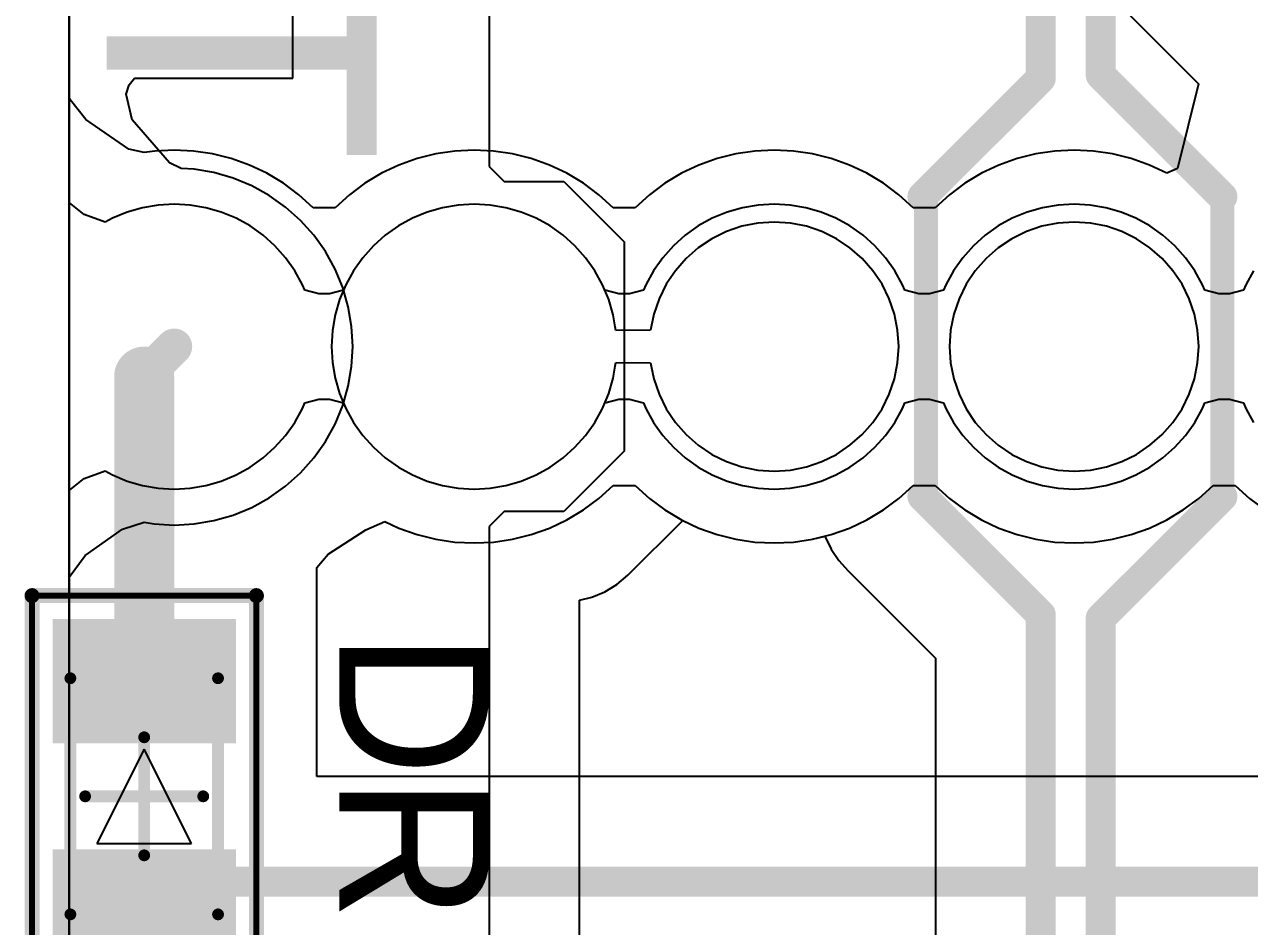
# Model space of a CAD drawing. Header units: millimetres. Extents: x 5.97 to 14.78, y 3.86 to 11.35.
# Drawn here: x 7.8751 to 8.2835, y 7.1866 to 7.4874 of the extents above; entities that cross this region are included whole.
import ezdxf

# ---------------------------------------------------------------- set-up
doc = ezdxf.new("R2010")
doc.units = ezdxf.units.MM
doc.header["$MEASUREMENT"] = 0
for name, color, linetype in [('BottomLayer', 5, 'Continuous'), ('Mechanical13', 56, 'Continuous'), ('Mechanical15', 56, 'Continuous'), ('MidLayer1', 16, 'Continuous'), ('MidLayer2', 76, 'Continuous'), ('MultiLayer', 9, 'Continuous'), ('TopLayer', 1, 'Continuous'), ('TopOverlay', 2, 'Continuous'), ('TopPaste', 8, 'Continuous'), ('TopSolder', 216, 'Continuous')]:
    doc.layers.add(name, color=color, linetype=linetype)

# ---------------------------------------------------------------- blocks, each defined once
blk = doc.blocks.new('0805LED_RED_188')
at = {"layer": 'Mechanical13', "const_width": 0.00394}
for points in [[(-0.03937, -0.02461), (-0.03937, 0.02461)], [(0.03937, 0.02461), (-0.03937, 0.02461)], [(0.03937, -0.02461), (0.03937, 0.02461)], [(0.03937, -0.02461), (-0.03937, -0.02461)]]:
    blk.add_lwpolyline(points, dxfattribs=at)
at = {"layer": 'Mechanical13', "const_width": 0.00197}
for points in [[(-0.04035, 0.02461, 1), (-0.03839, 0.02461, 1)], [(-0.04035, 0.02461, 1), (-0.03839, 0.02461, 1)], [(0.03839, 0.02461, 1), (0.04035, 0.02461, 1)], [(0.03839, 0.02461, 1), (0.04035, 0.02461, 1)], [(-0.04035, -0.02461, 1), (-0.03839, -0.02461, 1)], [(-0.04035, -0.02461, 1), (-0.03839, -0.02461, 1)], [(0.03839, -0.02461, 1), (0.04035, -0.02461, 1)], [(0.03839, -0.02461, 1), (0.04035, -0.02461, 1)]]:
    blk.add_lwpolyline(points, format="xyb", close=True, dxfattribs=at)
at = {"layer": 'Mechanical15'}
for points, const_width in [([(-0.06693, -0.0374), (-0.06693, 0.0374)], 0.00197), ([(0.06693, 0.0374), (-0.06693, 0.0374)], 0.00197), ([(0.06693, -0.0374), (0.06693, 0.0374)], 0.00197), ([(0, -0.01969), (0, 0.01969)], 0.00394), ([(0.01969, 0), (-0.01969, 0)], 0.00394), ([(0.06693, -0.0374), (-0.06693, -0.0374)], 0.00197)]:
    blk.add_lwpolyline(points, dxfattribs=dict(at, const_width=const_width))
for points, const_width in [([(-0.06742, 0.0374, 1), (-0.06644, 0.0374, 1)], 0.000984), ([(-0.06742, 0.0374, 1), (-0.06644, 0.0374, 1)], 0.000984), ([(0.06644, 0.0374, 1), (0.06742, 0.0374, 1)], 0.000984), ([(0.06644, 0.0374, 1), (0.06742, 0.0374, 1)], 0.000984), ([(-0.00098, 0.01969, 1), (0.00098, 0.01969, 1)], 0.00197), ([(-0.02067, 0, 1), (-0.0187, 0, 1)], 0.00197), ([(0.0187, 0, 1), (0.02067, 0, 1)], 0.00197), ([(-0.00098, -0.01969, 1), (0.00098, -0.01969, 1)], 0.00197), ([(-0.06742, -0.0374, 1), (-0.06644, -0.0374, 1)], 0.000984), ([(-0.06742, -0.0374, 1), (-0.06644, -0.0374, 1)], 0.000984), ([(0.06644, -0.0374, 1), (0.06742, -0.0374, 1)], 0.000984), ([(0.06644, -0.0374, 1), (0.06742, -0.0374, 1)], 0.000984)]:
    blk.add_lwpolyline(points, format="xyb", close=True, dxfattribs=dict(at, const_width=const_width))
at = {"layer": 'TopLayer'}
for points in [[(-0.02067, -0.02756), (-0.02067, 0.02756), (-0.0561, -0.02756), (-0.0561, 0.02756)], [(0.0561, -0.02756), (0.0561, 0.02756), (0.02067, -0.02756), (0.02067, 0.02756)]]:
    blk.add_solid(points, dxfattribs=at)
at = {"layer": 'TopOverlay'}
for p, q in [((-0.01575, 0.01575), (-0.01575, -0.01575)), ((0.01575, 0), (-0.01575, 0.01575)), ((-0.01575, -0.01575), (0.01575, 0))]:
    blk.add_line(p, q, dxfattribs=at)
at = {"layer": 'TopOverlay', "const_width": 0.005}
for points in [[(0.06693, 0.0374), (-0.06693, 0.0374)], [(-0.06693, -0.0374), (-0.06693, 0.0374)], [(0.06693, -0.0374), (0.06693, 0.0374)], [(0.06693, -0.0374), (-0.06693, -0.0374)]]:
    blk.add_lwpolyline(points, dxfattribs=at)
at = {"layer": 'TopOverlay', "const_width": 0.0025}
for points in [[(-0.06818, 0.0374, 1), (-0.06568, 0.0374, 1)], [(-0.06818, 0.0374, 1), (-0.06568, 0.0374, 1)], [(0.06568, 0.0374, 1), (0.06818, 0.0374, 1)], [(0.06568, 0.0374, 1), (0.06818, 0.0374, 1)], [(-0.06818, -0.0374, 1), (-0.06568, -0.0374, 1)], [(-0.06818, -0.0374, 1), (-0.06568, -0.0374, 1)], [(0.06568, -0.0374, 1), (0.06818, -0.0374, 1)], [(0.06568, -0.0374, 1), (0.06818, -0.0374, 1)]]:
    blk.add_lwpolyline(points, format="xyb", close=True, dxfattribs=at)
at = {"layer": 'TopPaste'}
for points in [[(-0.01767, -0.03056), (-0.01767, 0.03056), (-0.0591, -0.03056), (-0.0591, 0.03056)], [(0.0591, -0.03056), (0.0591, 0.03056), (0.01767, -0.03056), (0.01767, 0.03056)]]:
    blk.add_solid(points, dxfattribs=at)
at = {"layer": 'TopSolder'}
for points in [[(-0.01817, -0.03006), (-0.01817, 0.03006), (-0.0586, -0.03006), (-0.0586, 0.03006)], [(0.0586, -0.03006), (0.0586, 0.03006), (0.01817, -0.03006), (0.01817, 0.03006)]]:
    blk.add_solid(points, dxfattribs=at)

msp = doc.modelspace()

# ---------------------------------------------------------------- linework, layer by layer
at = {"layer": 'BottomLayer'}
for p, q in [((8.03, 7.54538), (8.03, 7.44)), ((7.96452, 7.46946), (7.96452, 7.5407)), ((7.91001, 7.46731), (7.91181, 7.46946)), ((7.91181, 7.46946), (7.96452, 7.46946)), ((7.90901, 7.46418), (7.91001, 7.46731)), ((7.91102, 7.4556), (7.90901, 7.46418)), ((7.92347, 7.44129), (7.91102, 7.4556)), ((7.92734, 7.43939), (7.92347, 7.44129)), ((7.93166, 7.43915), (7.92734, 7.43939)), ((7.93825, 7.43803), (7.93166, 7.43915)), ((7.94466, 7.43619), (7.93825, 7.43803)), ((8.03, 7.44), (8.035, 7.435)), ((7.95083, 7.43363), (7.94466, 7.43619)), ((7.95667, 7.4304), (7.95083, 7.43363)), ((8.035, 7.435), (8.05491, 7.435)), ((8.05491, 7.435), (8.075, 7.41491)), ((7.96211, 7.42654), (7.95667, 7.4304)), ((7.96709, 7.42209), (7.96211, 7.42654)), ((7.97154, 7.41711), (7.96709, 7.42209)), ((7.9754, 7.41167), (7.97154, 7.41711)), ((8.075, 7.41491), (8.075, 7.34509)), ((7.97863, 7.40583), (7.9754, 7.41167)), ((7.98119, 7.39966), (7.97863, 7.40583)), ((7.98303, 7.39325), (7.98119, 7.39966)), ((7.98415, 7.38666), (7.98303, 7.39325)), ((7.98453, 7.38), (7.98415, 7.38666)), ((7.98415, 7.37334), (7.98453, 7.38)), ((7.98303, 7.36675), (7.98415, 7.37334)), ((7.98119, 7.36034), (7.98303, 7.36675)), ((7.97863, 7.35417), (7.98119, 7.36034)), ((7.9754, 7.34833), (7.97863, 7.35417)), ((7.97154, 7.34289), (7.9754, 7.34833)), ((7.96709, 7.33791), (7.97154, 7.34289)), ((8.075, 7.34509), (8.05491, 7.325)), ((7.96211, 7.33346), (7.96709, 7.33791)), ((7.95667, 7.3296), (7.96211, 7.33346)), ((7.94466, 7.32381), (7.95083, 7.32637)), ((7.95083, 7.32637), (7.95667, 7.3296)), ((7.93166, 7.32085), (7.93825, 7.32197)), ((7.93825, 7.32197), (7.94466, 7.32381)), ((8.035, 7.325), (8.03, 7.32)), ((8.05491, 7.325), (8.035, 7.325)), ((8.07619, 7.30372), (8.09451, 7.32204)), ((8.09451, 7.32204), (8.09993, 7.31947)), ((7.89531, 7.31028), (7.90773, 7.31911)), ((7.90773, 7.31911), (7.915, 7.32141)), ((7.915, 7.32141), (7.91834, 7.32085)), ((7.91834, 7.32085), (7.925, 7.32047)), ((7.925, 7.32047), (7.93166, 7.32085)), ((8.03, 7.32), (8.03, 7.05125)), ((8.09993, 7.31947), (8.10598, 7.31731)), ((8.10598, 7.31731), (8.11222, 7.31575)), ((8.11222, 7.31575), (8.11858, 7.3148)), ((8.11858, 7.3148), (8.125, 7.31449)), ((8.125, 7.31449), (8.13142, 7.3148)), ((8.13142, 7.3148), (8.13778, 7.31575)), ((8.13778, 7.31575), (8.14195, 7.31679)), ((8.14195, 7.31679), (8.14203, 7.31658)), ((8.14203, 7.31658), (8.14406, 7.31246)), ((7.89, 7.30311), (7.89531, 7.31028)), ((8.14406, 7.31246), (8.14661, 7.30865)), ((8.14661, 7.30865), (8.14963, 7.3052)), ((7.89, 6.54342), (7.89, 7.30311)), ((8.0726, 7.30065), (8.07619, 7.30372)), ((8.14963, 7.3052), (8.17879, 7.27604)), ((8.06421, 7.29638), (8.06857, 7.29819)), ((8.06857, 7.29819), (8.0726, 7.30065)), ((8.06009, 7.29539), (8.06421, 7.29638)), ((8.06009, 7.10531), (8.06009, 7.29539)), ((8.17879, 7.27604), (8.17879, 7.15613))]:
    msp.add_line(p, q, dxfattribs=at)
for points, const_width in [([(8.21387, 7.46943), (8.21387, 7.51387)], 0.01), ([(8.23387, 7.47057), (8.23387, 7.50558)], 0.01), ([(8.17443, 7.43), (8.21387, 7.46943)], 0.01), ([(8.23387, 7.47057), (8.27443, 7.43)], 0.01), ([(8.17557, 7.33), (8.17557, 7.43)], 0.008), ([(8.27443, 7.33), (8.27443, 7.43)], 0.008), ([(8.17443, 7.33), (8.21387, 7.29057)], 0.01), ([(8.23387, 7.28943), (8.27443, 7.33)], 0.01), ([(8.21387, 7.15613), (8.21387, 7.29057)], 0.01), ([(8.23387, 7.16442), (8.23387, 7.28943)], 0.01)]:
    msp.add_lwpolyline(points, dxfattribs=dict(at, const_width=const_width))
for points, const_width in [([(8.21137, 7.46943, 1), (8.21637, 7.46943, 1)], 0.005), ([(8.21137, 7.46943, 1), (8.21637, 7.46943, 1)], 0.005), ([(8.23137, 7.47057, 1), (8.23637, 7.47057, 1)], 0.005), ([(8.23137, 7.47057, 1), (8.23637, 7.47057, 1)], 0.005), ([(8.17193, 7.43, 1), (8.17693, 7.43, 1)], 0.005), ([(8.17357, 7.43, 1), (8.17757, 7.43, 1)], 0.004), ([(8.27193, 7.43, 1), (8.27693, 7.43, 1)], 0.005), ([(8.27243, 7.43, 1), (8.27643, 7.43, 1)], 0.004), ([(8.17193, 7.33, 1), (8.17693, 7.33, 1)], 0.005), ([(8.27193, 7.33, 1), (8.27693, 7.33, 1)], 0.005), ([(8.17357, 7.33, 1), (8.17757, 7.33, 1)], 0.004), ([(8.27243, 7.33, 1), (8.27643, 7.33, 1)], 0.004), ([(8.21137, 7.29057, 1), (8.21637, 7.29057, 1)], 0.005), ([(8.21137, 7.29057, 1), (8.21637, 7.29057, 1)], 0.005), ([(8.23137, 7.28943, 1), (8.23637, 7.28943, 1)], 0.005), ([(8.23137, 7.28943, 1), (8.23637, 7.28943, 1)], 0.005)]:
    msp.add_lwpolyline(points, format="xyb", close=True, dxfattribs=dict(at, const_width=const_width))
at = {"layer": 'MidLayer1'}
for p, q in [((7.89, 7.42804), (7.89, 7.99506)), ((7.89503, 7.424), (7.89, 7.42804)), ((7.902, 7.42148), (7.89503, 7.424)), ((7.90931, 7.42484), (7.90439, 7.4228)), ((7.91443, 7.42632), (7.90931, 7.42484)), ((7.91968, 7.42721), (7.91443, 7.42632)), ((7.925, 7.42751), (7.91968, 7.42721)), ((7.93032, 7.42721), (7.925, 7.42751)), ((7.93557, 7.42632), (7.93032, 7.42721)), ((7.94069, 7.42484), (7.93557, 7.42632)), ((7.94561, 7.4228), (7.94069, 7.42484)), ((8.00931, 7.42484), (8.00439, 7.4228)), ((8.01443, 7.42632), (8.00931, 7.42484)), ((8.01968, 7.42721), (8.01443, 7.42632)), ((8.025, 7.42751), (8.01968, 7.42721)), ((8.03032, 7.42721), (8.025, 7.42751)), ((8.03557, 7.42632), (8.03032, 7.42721)), ((8.04069, 7.42484), (8.03557, 7.42632)), ((8.04561, 7.4228), (8.04069, 7.42484)), ((7.90439, 7.4228), (7.902, 7.42148)), ((7.95028, 7.42023), (7.94561, 7.4228)), ((7.95462, 7.41714), (7.95028, 7.42023)), ((7.99972, 7.42023), (7.99538, 7.41714)), ((8.00439, 7.4228), (7.99972, 7.42023)), ((8.05028, 7.42023), (8.04561, 7.4228)), ((8.05462, 7.41714), (8.05028, 7.42023)), ((8.11425, 7.42011), (8.10911, 7.41836)), ((8.11958, 7.42117), (8.11425, 7.42011)), ((8.125, 7.42152), (8.11958, 7.42117)), ((8.13042, 7.42117), (8.125, 7.42152)), ((8.13575, 7.42011), (8.13042, 7.42117)), ((8.14089, 7.41836), (8.13575, 7.42011)), ((8.21425, 7.42011), (8.20911, 7.41836)), ((8.21958, 7.42117), (8.21425, 7.42011)), ((8.225, 7.42152), (8.21958, 7.42117)), ((8.23042, 7.42117), (8.225, 7.42152)), ((8.23575, 7.42011), (8.23042, 7.42117)), ((8.24089, 7.41836), (8.23575, 7.42011)), ((7.95859, 7.41359), (7.95462, 7.41714)), ((7.99538, 7.41714), (7.99141, 7.41359)), ((8.05859, 7.41359), (8.05462, 7.41714)), ((8.10424, 7.41596), (8.09972, 7.41294)), ((8.10911, 7.41836), (8.10424, 7.41596)), ((8.14576, 7.41596), (8.14089, 7.41836)), ((8.15028, 7.41294), (8.14576, 7.41596)), ((8.20424, 7.41596), (8.19972, 7.41294)), ((8.20911, 7.41836), (8.20424, 7.41596)), ((8.24576, 7.41596), (8.24089, 7.41836)), ((8.25028, 7.41294), (8.24576, 7.41596)), ((7.96214, 7.40962), (7.95859, 7.41359)), ((7.99141, 7.41359), (7.98786, 7.40962)), ((8.06214, 7.40962), (8.05859, 7.41359)), ((8.09972, 7.41294), (8.09564, 7.40936)), ((8.15436, 7.40936), (8.15028, 7.41294)), ((8.19972, 7.41294), (8.19564, 7.40936)), ((8.25436, 7.40936), (8.25028, 7.41294)), ((7.96523, 7.40528), (7.96214, 7.40962)), ((7.98786, 7.40962), (7.98477, 7.40528)), ((8.06523, 7.40528), (8.06214, 7.40962)), ((8.09564, 7.40936), (8.09206, 7.40528)), ((8.15794, 7.40528), (8.15436, 7.40936)), ((8.19564, 7.40936), (8.19206, 7.40528)), ((8.25794, 7.40528), (8.25436, 7.40936)), ((7.9678, 7.40061), (7.96523, 7.40528)), ((7.98477, 7.40528), (7.9822, 7.40061)), ((8.0678, 7.40061), (8.06523, 7.40528)), ((8.09206, 7.40528), (8.08904, 7.40076)), ((8.16096, 7.40076), (8.15794, 7.40528)), ((8.19206, 7.40528), (8.18904, 7.40076)), ((8.26096, 7.40076), (8.25794, 7.40528)), ((7.96856, 7.39878), (7.9678, 7.40061)), ((7.9822, 7.40061), (7.98144, 7.39878)), ((8.06984, 7.39569), (8.0678, 7.40061)), ((8.08904, 7.40076), (8.08664, 7.39589)), ((8.16336, 7.39589), (8.16096, 7.40076)), ((8.18904, 7.40076), (8.18664, 7.39589)), ((8.26336, 7.39589), (8.26096, 7.40076)), ((7.97319, 7.39755), (7.96856, 7.39878)), ((7.97681, 7.39755), (7.97319, 7.39755)), ((7.98144, 7.39878), (7.97681, 7.39755)), ((8.07132, 7.39057), (8.06984, 7.39569)), ((8.08664, 7.39589), (8.08489, 7.39075)), ((8.16511, 7.39075), (8.16336, 7.39589)), ((8.18664, 7.39589), (8.18489, 7.39075)), ((8.26511, 7.39075), (8.26336, 7.39589)), ((8.072, 7.38655), (8.07132, 7.39057)), ((8.08489, 7.39075), (8.08405, 7.38653)), ((8.16617, 7.38542), (8.16511, 7.39075)), ((8.18489, 7.39075), (8.18383, 7.38542)), ((8.26617, 7.38542), (8.26511, 7.39075)), ((8.07221, 7.38532), (8.072, 7.38655)), ((8.08383, 7.38542), (8.07221, 7.38532)), ((8.08405, 7.38653), (8.08383, 7.38542)), ((8.16652, 7.38), (8.16617, 7.38542)), ((8.18383, 7.38542), (8.18348, 7.38)), ((8.26652, 7.38), (8.26617, 7.38542)), ((8.16617, 7.37458), (8.16652, 7.38)), ((8.18348, 7.38), (8.18383, 7.37458)), ((8.26617, 7.37458), (8.26652, 7.38)), ((8.07132, 7.36943), (8.072, 7.37345)), ((8.072, 7.37345), (8.07221, 7.37468)), ((8.07221, 7.37468), (8.08383, 7.37458)), ((8.08383, 7.37458), (8.08405, 7.37347)), ((8.08405, 7.37347), (8.08489, 7.36925)), ((8.16511, 7.36925), (8.16617, 7.37458)), ((8.18383, 7.37458), (8.18489, 7.36925)), ((8.26511, 7.36925), (8.26617, 7.37458)), ((8.06984, 7.36431), (8.07132, 7.36943)), ((8.08489, 7.36925), (8.08664, 7.36411)), ((8.16336, 7.36411), (8.16511, 7.36925)), ((8.18489, 7.36925), (8.18664, 7.36411)), ((8.26336, 7.36411), (8.26511, 7.36925)), ((8.0678, 7.35939), (8.06984, 7.36431)), ((8.08664, 7.36411), (8.08904, 7.35924)), ((8.16096, 7.35924), (8.16336, 7.36411)), ((8.18664, 7.36411), (8.18904, 7.35924)), ((8.26096, 7.35924), (8.26336, 7.36411)), ((7.96523, 7.35472), (7.9678, 7.35939)), ((7.9678, 7.35939), (7.96856, 7.36122)), ((7.96856, 7.36122), (7.97319, 7.36245)), ((7.97319, 7.36245), (7.97681, 7.36245)), ((7.97681, 7.36245), (7.98144, 7.36122)), ((7.98144, 7.36122), (7.9822, 7.35939)), ((7.9822, 7.35939), (7.98477, 7.35472)), ((8.06523, 7.35472), (8.0678, 7.35939)), ((8.08904, 7.35924), (8.09206, 7.35472)), ((8.15794, 7.35472), (8.16096, 7.35924)), ((8.18904, 7.35924), (8.19206, 7.35472)), ((8.25794, 7.35472), (8.26096, 7.35924)), ((7.96214, 7.35038), (7.96523, 7.35472)), ((7.98477, 7.35472), (7.98786, 7.35038)), ((8.06214, 7.35038), (8.06523, 7.35472)), ((8.09206, 7.35472), (8.09564, 7.35064)), ((8.15436, 7.35064), (8.15794, 7.35472)), ((8.19206, 7.35472), (8.19564, 7.35064)), ((8.25436, 7.35064), (8.25794, 7.35472)), ((8.09564, 7.35064), (8.09972, 7.34706)), ((8.15028, 7.34706), (8.15436, 7.35064)), ((8.19564, 7.35064), (8.19972, 7.34706)), ((8.25028, 7.34706), (8.25436, 7.35064)), ((7.95462, 7.34286), (7.95859, 7.34641)), ((7.95859, 7.34641), (7.96214, 7.35038)), ((7.98786, 7.35038), (7.99141, 7.34641)), ((7.99141, 7.34641), (7.99538, 7.34286)), ((8.05462, 7.34286), (8.05859, 7.34641)), ((8.05859, 7.34641), (8.06214, 7.35038)), ((8.09972, 7.34706), (8.10424, 7.34404)), ((8.14576, 7.34404), (8.15028, 7.34706)), ((8.19972, 7.34706), (8.20424, 7.34404)), ((8.24576, 7.34404), (8.25028, 7.34706)), ((7.95028, 7.33977), (7.95462, 7.34286)), ((7.99538, 7.34286), (7.99972, 7.33977)), ((8.05028, 7.33977), (8.05462, 7.34286)), ((8.10424, 7.34404), (8.10911, 7.34164)), ((8.14089, 7.34164), (8.14576, 7.34404)), ((8.20424, 7.34404), (8.20911, 7.34164)), ((8.24089, 7.34164), (8.24576, 7.34404)), ((7.89503, 7.336), (7.902, 7.33852)), ((7.902, 7.33852), (7.90439, 7.3372)), ((7.94561, 7.3372), (7.95028, 7.33977)), ((7.99972, 7.33977), (8.00439, 7.3372)), ((8.04561, 7.3372), (8.05028, 7.33977)), ((8.10911, 7.34164), (8.11425, 7.33989)), ((8.11425, 7.33989), (8.11958, 7.33883)), ((8.11958, 7.33883), (8.125, 7.33848)), ((8.125, 7.33848), (8.13042, 7.33883)), ((8.13042, 7.33883), (8.13575, 7.33989)), ((8.13575, 7.33989), (8.14089, 7.34164)), ((8.20911, 7.34164), (8.21425, 7.33989)), ((8.21425, 7.33989), (8.21958, 7.33883)), ((8.21958, 7.33883), (8.225, 7.33848)), ((8.225, 7.33848), (8.23042, 7.33883)), ((8.23042, 7.33883), (8.23575, 7.33989)), ((8.23575, 7.33989), (8.24089, 7.34164)), ((7.89, 7.33196), (7.89503, 7.336)), ((7.90439, 7.3372), (7.90931, 7.33516)), ((7.90931, 7.33516), (7.91443, 7.33368)), ((7.93557, 7.33368), (7.94069, 7.33516)), ((7.94069, 7.33516), (7.94561, 7.3372)), ((8.00439, 7.3372), (8.00931, 7.33516)), ((8.00931, 7.33516), (8.01443, 7.33368)), ((8.03557, 7.33368), (8.04069, 7.33516)), ((8.04069, 7.33516), (8.04561, 7.3372)), ((7.89, 5.865), (7.89, 7.33196)), ((7.91443, 7.33368), (7.91968, 7.33279)), ((7.91968, 7.33279), (7.925, 7.33249)), ((7.925, 7.33249), (7.93032, 7.33279)), ((7.93032, 7.33279), (7.93557, 7.33368)), ((8.01443, 7.33368), (8.01968, 7.33279)), ((8.01968, 7.33279), (8.025, 7.33249)), ((8.025, 7.33249), (8.03032, 7.33279)), ((8.03032, 7.33279), (8.03557, 7.33368))]:
    msp.add_line(p, q, dxfattribs=at)
at = {"layer": 'MidLayer2'}
for p, q in [((7.89, 6.52804), (7.89, 7.99506)), ((8.00931, 7.42484), (8.00439, 7.4228)), ((8.01443, 7.42632), (8.00931, 7.42484)), ((8.01968, 7.42721), (8.01443, 7.42632)), ((8.025, 7.42751), (8.01968, 7.42721)), ((8.03032, 7.42721), (8.025, 7.42751)), ((8.03557, 7.42632), (8.03032, 7.42721)), ((8.04069, 7.42484), (8.03557, 7.42632)), ((8.04561, 7.4228), (8.04069, 7.42484)), ((8.10931, 7.42484), (8.10439, 7.4228)), ((8.11443, 7.42632), (8.10931, 7.42484)), ((8.11968, 7.42721), (8.11443, 7.42632)), ((8.125, 7.42751), (8.11968, 7.42721)), ((8.13032, 7.42721), (8.125, 7.42751)), ((8.13557, 7.42632), (8.13032, 7.42721)), ((8.14069, 7.42484), (8.13557, 7.42632)), ((8.14561, 7.4228), (8.14069, 7.42484)), ((8.20931, 7.42484), (8.20439, 7.4228)), ((8.21443, 7.42632), (8.20931, 7.42484)), ((8.21968, 7.42721), (8.21443, 7.42632)), ((8.225, 7.42751), (8.21968, 7.42721)), ((8.23032, 7.42721), (8.225, 7.42751)), ((8.23557, 7.42632), (8.23032, 7.42721)), ((8.24069, 7.42484), (8.23557, 7.42632)), ((8.24561, 7.4228), (8.24069, 7.42484)), ((7.99972, 7.42023), (7.99538, 7.41714)), ((8.00439, 7.4228), (7.99972, 7.42023)), ((8.05028, 7.42023), (8.04561, 7.4228)), ((8.05462, 7.41714), (8.05028, 7.42023)), ((8.09972, 7.42023), (8.09538, 7.41714)), ((8.10439, 7.4228), (8.09972, 7.42023)), ((8.15028, 7.42023), (8.14561, 7.4228)), ((8.15462, 7.41714), (8.15028, 7.42023)), ((8.19972, 7.42023), (8.19538, 7.41714)), ((8.20439, 7.4228), (8.19972, 7.42023)), ((8.25028, 7.42023), (8.24561, 7.4228)), ((8.25462, 7.41714), (8.25028, 7.42023)), ((7.99538, 7.41714), (7.99141, 7.41359)), ((8.05859, 7.41359), (8.05462, 7.41714)), ((8.09538, 7.41714), (8.09141, 7.41359)), ((8.15859, 7.41359), (8.15462, 7.41714)), ((8.19538, 7.41714), (8.19141, 7.41359)), ((8.25859, 7.41359), (8.25462, 7.41714)), ((7.99141, 7.41359), (7.98786, 7.40962)), ((8.06214, 7.40962), (8.05859, 7.41359)), ((8.09141, 7.41359), (8.08786, 7.40962)), ((8.16214, 7.40962), (8.15859, 7.41359)), ((8.19141, 7.41359), (8.18786, 7.40962)), ((8.26214, 7.40962), (8.25859, 7.41359)), ((7.98786, 7.40962), (7.98477, 7.40528)), ((8.06523, 7.40528), (8.06214, 7.40962)), ((8.08786, 7.40962), (8.08477, 7.40528)), ((8.16523, 7.40528), (8.16214, 7.40962)), ((8.18786, 7.40962), (8.18477, 7.40528)), ((8.26523, 7.40528), (8.26214, 7.40962)), ((7.98477, 7.40528), (7.9822, 7.40061)), ((8.0678, 7.40061), (8.06523, 7.40528)), ((8.08477, 7.40528), (8.0822, 7.40061)), ((8.1678, 7.40061), (8.16523, 7.40528)), ((8.18477, 7.40528), (8.1822, 7.40061)), ((8.2678, 7.40061), (8.26523, 7.40528)), ((8.28477, 7.40528), (8.2822, 7.40061)), ((7.9822, 7.40061), (7.98016, 7.39569)), ((8.06856, 7.39878), (8.0678, 7.40061)), ((8.0822, 7.40061), (8.08144, 7.39878)), ((8.16856, 7.39878), (8.1678, 7.40061)), ((8.1822, 7.40061), (8.18144, 7.39878)), ((8.26856, 7.39878), (8.2678, 7.40061)), ((8.2822, 7.40061), (8.28144, 7.39878)), ((7.98016, 7.39569), (7.97868, 7.39057)), ((8.07319, 7.39755), (8.06856, 7.39878)), ((8.07681, 7.39755), (8.07319, 7.39755)), ((8.08144, 7.39878), (8.07681, 7.39755)), ((8.17319, 7.39755), (8.16856, 7.39878)), ((8.17681, 7.39755), (8.17319, 7.39755)), ((8.18144, 7.39878), (8.17681, 7.39755)), ((8.27319, 7.39755), (8.26856, 7.39878)), ((8.27681, 7.39755), (8.27319, 7.39755)), ((8.28144, 7.39878), (8.27681, 7.39755)), ((7.97868, 7.39057), (7.97779, 7.38532)), ((7.97779, 7.38532), (7.97749, 7.38)), ((7.97749, 7.38), (7.97779, 7.37468)), ((7.97779, 7.37468), (7.97868, 7.36943)), ((7.97868, 7.36943), (7.98016, 7.36431)), ((7.98016, 7.36431), (7.9822, 7.35939)), ((7.9822, 7.35939), (7.98477, 7.35472)), ((8.06523, 7.35472), (8.0678, 7.35939)), ((8.0678, 7.35939), (8.06856, 7.36122)), ((8.06856, 7.36122), (8.07319, 7.36245)), ((8.07319, 7.36245), (8.07681, 7.36245)), ((8.07681, 7.36245), (8.08144, 7.36122)), ((8.08144, 7.36122), (8.0822, 7.35939)), ((8.0822, 7.35939), (8.08477, 7.35472)), ((8.16523, 7.35472), (8.1678, 7.35939)), ((8.1678, 7.35939), (8.16856, 7.36122)), ((8.16856, 7.36122), (8.17319, 7.36245)), ((8.17319, 7.36245), (8.17681, 7.36245)), ((8.17681, 7.36245), (8.18144, 7.36122)), ((8.18144, 7.36122), (8.1822, 7.35939)), ((8.1822, 7.35939), (8.18477, 7.35472)), ((8.26523, 7.35472), (8.2678, 7.35939)), ((8.2678, 7.35939), (8.26856, 7.36122)), ((8.26856, 7.36122), (8.27319, 7.36245)), ((8.27319, 7.36245), (8.27681, 7.36245)), ((8.27681, 7.36245), (8.28144, 7.36122)), ((8.28144, 7.36122), (8.2822, 7.35939)), ((8.2822, 7.35939), (8.28477, 7.35472)), ((7.98477, 7.35472), (7.98786, 7.35038)), ((8.06214, 7.35038), (8.06523, 7.35472)), ((8.08477, 7.35472), (8.08786, 7.35038)), ((8.16214, 7.35038), (8.16523, 7.35472)), ((8.18477, 7.35472), (8.18786, 7.35038)), ((8.26214, 7.35038), (8.26523, 7.35472)), ((7.98786, 7.35038), (7.99141, 7.34641)), ((7.99141, 7.34641), (7.99538, 7.34286)), ((8.05462, 7.34286), (8.05859, 7.34641)), ((8.05859, 7.34641), (8.06214, 7.35038)), ((8.08786, 7.35038), (8.09141, 7.34641)), ((8.09141, 7.34641), (8.09538, 7.34286)), ((8.15462, 7.34286), (8.15859, 7.34641)), ((8.15859, 7.34641), (8.16214, 7.35038)), ((8.18786, 7.35038), (8.19141, 7.34641)), ((8.19141, 7.34641), (8.19538, 7.34286)), ((8.25462, 7.34286), (8.25859, 7.34641)), ((8.25859, 7.34641), (8.26214, 7.35038)), ((7.99538, 7.34286), (7.99972, 7.33977)), ((8.05028, 7.33977), (8.05462, 7.34286)), ((8.09538, 7.34286), (8.09972, 7.33977)), ((8.15028, 7.33977), (8.15462, 7.34286)), ((8.19538, 7.34286), (8.19972, 7.33977)), ((8.25028, 7.33977), (8.25462, 7.34286)), ((7.99972, 7.33977), (8.00439, 7.3372)), ((8.04561, 7.3372), (8.05028, 7.33977)), ((8.09972, 7.33977), (8.10439, 7.3372)), ((8.14561, 7.3372), (8.15028, 7.33977)), ((8.19972, 7.33977), (8.20439, 7.3372)), ((8.24561, 7.3372), (8.25028, 7.33977)), ((8.00439, 7.3372), (8.00931, 7.33516)), ((8.00931, 7.33516), (8.01443, 7.33368)), ((8.03557, 7.33368), (8.04069, 7.33516)), ((8.04069, 7.33516), (8.04561, 7.3372)), ((8.10439, 7.3372), (8.10931, 7.33516)), ((8.10931, 7.33516), (8.11443, 7.33368)), ((8.13557, 7.33368), (8.14069, 7.33516)), ((8.14069, 7.33516), (8.14561, 7.3372)), ((8.20439, 7.3372), (8.20931, 7.33516)), ((8.20931, 7.33516), (8.21443, 7.33368)), ((8.23557, 7.33368), (8.24069, 7.33516)), ((8.24069, 7.33516), (8.24561, 7.3372)), ((8.01443, 7.33368), (8.01968, 7.33279)), ((8.01968, 7.33279), (8.025, 7.33249)), ((8.025, 7.33249), (8.03032, 7.33279)), ((8.03032, 7.33279), (8.03557, 7.33368)), ((8.11443, 7.33368), (8.11968, 7.33279)), ((8.11968, 7.33279), (8.125, 7.33249)), ((8.125, 7.33249), (8.13032, 7.33279)), ((8.13032, 7.33279), (8.13557, 7.33368)), ((8.21443, 7.33368), (8.21968, 7.33279)), ((8.21968, 7.33279), (8.225, 7.33249)), ((8.225, 7.33249), (8.23032, 7.33279)), ((8.23032, 7.33279), (8.23557, 7.33368))]:
    msp.add_line(p, q, dxfattribs=at)
at = {"layer": 'MultiLayer'}
msp.add_line((7.89, 7.99506), (7.89, 5.865), dxfattribs=at)
at = {"layer": 'TopLayer'}
for p, q in [((7.89, 7.46316), (7.89, 7.99296)), ((8.17091, 7.56328), (8.2665, 7.46768)), ((8.2665, 7.46768), (8.25947, 7.43936)), ((7.89045, 7.46213), (7.89, 7.46316)), ((7.89553, 7.45578), (7.89045, 7.46213)), ((7.90985, 7.44589), (7.89553, 7.45578)), ((7.915, 7.44467), (7.90985, 7.44589)), ((7.91858, 7.4452), (7.915, 7.44467)), ((7.925, 7.44551), (7.91858, 7.4452)), ((7.93142, 7.4452), (7.925, 7.44551)), ((7.93778, 7.44425), (7.93142, 7.4452)), ((8.01858, 7.4452), (8.01222, 7.44425)), ((8.025, 7.44551), (8.01858, 7.4452)), ((8.03142, 7.4452), (8.025, 7.44551)), ((8.03778, 7.44425), (8.03142, 7.4452)), ((8.11858, 7.4452), (8.11222, 7.44425)), ((8.125, 7.44551), (8.11858, 7.4452)), ((8.13142, 7.4452), (8.125, 7.44551)), ((8.13778, 7.44425), (8.13142, 7.4452)), ((8.21858, 7.4452), (8.21222, 7.44425)), ((8.225, 7.44551), (8.21858, 7.4452)), ((8.23142, 7.4452), (8.225, 7.44551)), ((8.23778, 7.44425), (8.23142, 7.4452)), ((7.94402, 7.44269), (7.93778, 7.44425)), ((7.95007, 7.44053), (7.94402, 7.44269)), ((7.95588, 7.43778), (7.95007, 7.44053)), ((7.99993, 7.44053), (7.99412, 7.43778)), ((8.00598, 7.44269), (7.99993, 7.44053)), ((8.01222, 7.44425), (8.00598, 7.44269)), ((8.04402, 7.44269), (8.03778, 7.44425)), ((8.05007, 7.44053), (8.04402, 7.44269)), ((8.05588, 7.43778), (8.05007, 7.44053)), ((8.09993, 7.44053), (8.09412, 7.43778)), ((8.10598, 7.44269), (8.09993, 7.44053)), ((8.11222, 7.44425), (8.10598, 7.44269)), ((8.14402, 7.44269), (8.13778, 7.44425)), ((8.15007, 7.44053), (8.14402, 7.44269)), ((8.15588, 7.43778), (8.15007, 7.44053)), ((8.19993, 7.44053), (8.19412, 7.43778)), ((8.20598, 7.44269), (8.19993, 7.44053)), ((8.21222, 7.44425), (8.20598, 7.44269)), ((8.24402, 7.44269), (8.23778, 7.44425)), ((8.25007, 7.44053), (8.24402, 7.44269)), ((8.25588, 7.43778), (8.25007, 7.44053)), ((7.9614, 7.43447), (7.95588, 7.43778)), ((7.99412, 7.43778), (7.9886, 7.43447)), ((8.0614, 7.43447), (8.05588, 7.43778)), ((8.09412, 7.43778), (8.0886, 7.43447)), ((8.1614, 7.43447), (8.15588, 7.43778)), ((8.19412, 7.43778), (8.1886, 7.43447)), ((8.25947, 7.43936), (8.25588, 7.43778)), ((7.96656, 7.43064), (7.9614, 7.43447)), ((7.9886, 7.43447), (7.98344, 7.43064)), ((8.06656, 7.43064), (8.0614, 7.43447)), ((8.0886, 7.43447), (8.08344, 7.43064)), ((8.16656, 7.43064), (8.1614, 7.43447)), ((8.1886, 7.43447), (8.18344, 7.43064)), ((7.97132, 7.42632), (7.96656, 7.43064)), ((7.98344, 7.43064), (7.97868, 7.42632)), ((8.07132, 7.42632), (8.06656, 7.43064)), ((8.08344, 7.43064), (8.07868, 7.42632)), ((8.17132, 7.42632), (8.16656, 7.43064)), ((8.18344, 7.43064), (8.17868, 7.42632)), ((7.97868, 7.42632), (7.97132, 7.42632)), ((8.07868, 7.42632), (8.07132, 7.42632)), ((8.17868, 7.42632), (8.17132, 7.42632)), ((8.06656, 7.32936), (8.07132, 7.33368)), ((8.07132, 7.33368), (8.07868, 7.33368)), ((8.07868, 7.33368), (8.08344, 7.32936)), ((8.16656, 7.32936), (8.17132, 7.33368)), ((8.17132, 7.33368), (8.17868, 7.33368)), ((8.17868, 7.33368), (8.18344, 7.32936)), ((8.26656, 7.32936), (8.27132, 7.33368)), ((8.27132, 7.33368), (8.27868, 7.33368)), ((8.27868, 7.33368), (8.28344, 7.32936)), ((8.0614, 7.32553), (8.06656, 7.32936)), ((8.08344, 7.32936), (8.0886, 7.32553)), ((8.1614, 7.32553), (8.16656, 7.32936)), ((8.18344, 7.32936), (8.1886, 7.32553)), ((8.2614, 7.32553), (8.26656, 7.32936)), ((8.28344, 7.32936), (8.2886, 7.32553)), ((8.05007, 7.31947), (8.05588, 7.32222)), ((8.05588, 7.32222), (8.0614, 7.32553)), ((8.0886, 7.32553), (8.09412, 7.32222)), ((8.09412, 7.32222), (8.09993, 7.31947)), ((8.15007, 7.31947), (8.15588, 7.32222)), ((8.15588, 7.32222), (8.1614, 7.32553)), ((8.1886, 7.32553), (8.19412, 7.32222)), ((8.19412, 7.32222), (8.19993, 7.31947)), ((8.25007, 7.31947), (8.25588, 7.32222)), ((8.25588, 7.32222), (8.2614, 7.32553)), ((7.97631, 7.31079), (7.98889, 7.31887)), ((7.98889, 7.31887), (7.99524, 7.32169)), ((7.99524, 7.32169), (7.99993, 7.31947)), ((7.99993, 7.31947), (8.00598, 7.31731)), ((8.04402, 7.31731), (8.05007, 7.31947)), ((8.09993, 7.31947), (8.10598, 7.31731)), ((8.14402, 7.31731), (8.15007, 7.31947)), ((8.19993, 7.31947), (8.20598, 7.31731)), ((8.24402, 7.31731), (8.25007, 7.31947)), ((8.00598, 7.31731), (8.01222, 7.31575)), ((8.01222, 7.31575), (8.01858, 7.3148)), ((8.01858, 7.3148), (8.025, 7.31449)), ((8.025, 7.31449), (8.03142, 7.3148)), ((8.03142, 7.3148), (8.03778, 7.31575)), ((8.03778, 7.31575), (8.04402, 7.31731)), ((8.10598, 7.31731), (8.11222, 7.31575)), ((8.11222, 7.31575), (8.11858, 7.3148)), ((8.11858, 7.3148), (8.125, 7.31449)), ((8.125, 7.31449), (8.13142, 7.3148)), ((8.13142, 7.3148), (8.13778, 7.31575)), ((8.13778, 7.31575), (8.14402, 7.31731)), ((8.20598, 7.31731), (8.21222, 7.31575)), ((8.21222, 7.31575), (8.21858, 7.3148)), ((8.21858, 7.3148), (8.225, 7.31449)), ((8.225, 7.31449), (8.23142, 7.3148)), ((8.23142, 7.3148), (8.23778, 7.31575)), ((8.23778, 7.31575), (8.24402, 7.31731)), ((7.97256, 7.3063), (7.97631, 7.31079)), ((7.97256, 7.23661), (7.97256, 7.3063)), ((8.90382, 7.23661), (7.97256, 7.23661))]:
    msp.add_line(p, q, dxfattribs=at)
for points, const_width in [([(7.915, 7.37), (7.925, 7.38)], 0.012), ([(7.915, 7.26839), (7.915, 7.37)], 0.02), ([(7.915, 7.19161), (7.92493, 7.20154)], 0.01), ([(7.92493, 7.20154), (8.99142, 7.20154)], 0.01)]:
    msp.add_lwpolyline(points, dxfattribs=dict(at, const_width=const_width))
for points, const_width in [([(7.922, 7.38, 1), (7.928, 7.38, 1)], 0.006), ([(7.91, 7.37, 1), (7.92, 7.37, 1)], 0.01), ([(7.912, 7.37, 1), (7.918, 7.37, 1)], 0.006), ([(7.91, 7.26839, 1), (7.92, 7.26839, 1)], 0.01), ([(7.92243, 7.20154, 1), (7.92743, 7.20154, 1)], 0.005), ([(7.92243, 7.20154, 1), (7.92743, 7.20154, 1)], 0.005), ([(7.9125, 7.19161, 1), (7.9175, 7.19161, 1)], 0.005)]:
    msp.add_lwpolyline(points, format="xyb", close=True, dxfattribs=dict(at, const_width=const_width))

# ---------------------------------------------------------------- block references
at = {"rotation": 90}
msp.add_blockref('0805LED_RED_188', (7.915, 7.23), dxfattribs=at)

# ---------------------------------------------------------------- texts
at = {"layer": 'TopOverlay'}
for s, height, p in [('EMIT', 0.09, (7.9025, 7.72862)), ('DRIBB ERR', 0.05, (7.98, 7.285))]:
    msp.add_text(s, height=height, rotation=270, dxfattribs=at).set_placement(p)

doc.saveas('drawing.dxf')
